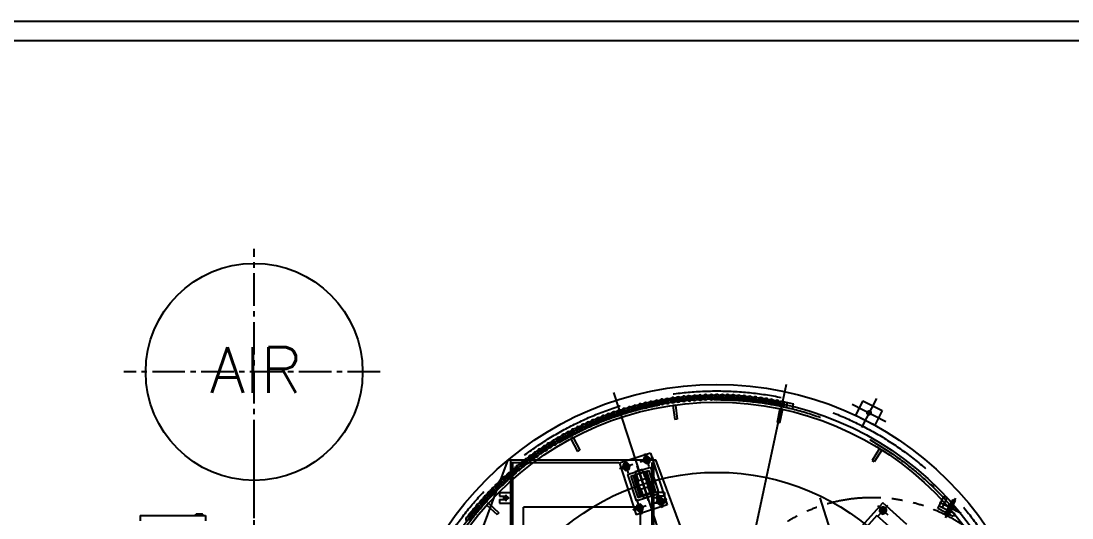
# Model space of a CAD drawing. Header units: millimetres. Extents: x 10462777 to 22643323, y 453826 to 1389191.
# Drawn here: x 11308033 to 11312878, y 587289 to 589579 of the extents above; entities that cross this region are included whole.
import ezdxf
from ezdxf.enums import TextEntityAlignment as Align

# ---------------------------------------------------------------- set-up
doc = ezdxf.new("R2010")
doc.units = ezdxf.units.MM
doc.header["$LTSCALE"] = 200
doc.header["$MEASUREMENT"] = 0
for name, pattern in [('CENTER', [2, 1.25, -0.25, 0.25, -0.25]), ('CENTER2', [1.125, 0.75, -0.125, 0.125, -0.125]), ('HIDDEN', [3.75, 2.5, -1.25]), ('PHANTOM', [2.5, 1.25, -0.25, 0.25, -0.25, 0.25, -0.25])]:
    doc.linetypes.add(name, pattern=pattern)
doc.layers.get('0').update_dxf_attribs({"linetype": 'CONTINUOUS'})
for name, color, linetype in [('1', 1, 'CENTER'), ('2', 2, 'CONTINUOUS'), ('7', 7, 'CONTINUOUS'), ('CENTER', 1, 'CONTINUOUS'), ('H', 30, 'CONTINUOUS'), ('HIDDEN', 7, 'HIDDEN'), ('TEXT', 7, 'CONTINUOUS'), ('THIN', 3, 'CONTINUOUS')]:
    doc.layers.add(name, color=color, linetype=linetype)
doc.styles.add('새굴림', font='txt.shx ', dxfattribs={"height": 5, "bigfont": ' whgtxt.shx'})

# ---------------------------------------------------------------- blocks, each defined once
blk = doc.blocks.new('A$C61455E37')
at = {"layer": '7', "color": 60}
for p, q in [((0, 50), (17, 50)), ((0, 50), (0, 0)), ((17, 50), (17, 20)), ((33, 50), (50, 50)), ((33, 50), (33, 20)), ((50, 50), (50, 0)), ((0, 0), (50, 0))]:
    blk.add_line(p, q, dxfattribs=at)
blk.add_arc((25, 20), 8, 180, 0, dxfattribs=at)
at = {"layer": 'CENTER', "color": 60}
for p, q in [((39.7, 20), (10.3, 20)), ((25, 34.7), (25, 5.3))]:
    blk.add_line(p, q, dxfattribs=at)
blk = doc.blocks.new('A$C107C3577')
at = {"color": 4}
for p, q in [((733, 1362.1), (0, 1089.1)), ((0, 409.1), (0, 1089.1)), ((733, 136.1), (0, 409.1))]:
    blk.add_line(p, q, dxfattribs=at)
at = {"color": 7, "linetype": 'HIDDEN'}
for p, q in [((12, 419.1), (12, 1079.1)), ((12, 1070.1), (1492, 1070.1)), ((12, 428.1), (1492, 428.1))]:
    blk.add_line(p, q, dxfattribs=at)
at = {"color": 151}
for p, q in [((1076, 1019.1), (218, 1019.1)), ((218, 1019.1), (218, 479.1)), ((2172, 479.1), (218, 479.1))]:
    blk.add_line(p, q, dxfattribs=at)
at = {"layer": '7', "color": 4}
for p, q in [((0, 419.1), (0, 1079.1)), ((0, 1079.1), (1492, 1079.1)), ((0, 449.1), (0, 1048.1)), ((0, 419.1), (1492, 419.1))]:
    blk.add_line(p, q, dxfattribs=at)
at = {"layer": '7', "linetype": 'Continuous'}
blk.add_blockref('A$C61455E37', (150, 1079.1), dxfattribs=at)
at = {"layer": '7', "linetype": 'Continuous', "xscale": -1, "rotation": 180}
blk.add_blockref('A$C61455E37', (150, 419.1), dxfattribs=at)
blk = doc.blocks.new('A$C33FF487E')
at = {"ltscale": 10}
blk.add_circle((500, 500), 500, dxfattribs=at)
at = {"layer": 'TEXT', "lineweight": -3, "style": '새굴림'}
blk.add_text('AIR', height=210, dxfattribs=at).set_placement((507.9, 508.9), align=Align.MIDDLE_CENTER)
blk = doc.blocks.new('A$C0AF778BD')
at = {"layer": '1', "color": 1, "linetype": 'CENTER2'}
for p, q in [((600.4, 0, 0), (600.4, 1162.6, 0)), ((1181.2, 595.1, 0), (0, 595.1, 0))]:
    blk.add_line(p, q, dxfattribs=at)
at = {"ltscale": 10}
blk.add_blockref('A$C33FF487E', (100.4, 95.1, 0), dxfattribs=at)
blk = doc.blocks.new('A$C40DC224F')
at = {"layer": 'H', "color": 31, "linetype": 'Continuous'}
for p, q in [((30, 50), (0, 50)), ((0, 50), (0, 0)), ((30, 50), (30, 0)), ((30, 0), (0, 0))]:
    blk.add_line(p, q, dxfattribs=at)
for points in [[(30, 45.6), (27, 45.6), (27, 47.9), (3, 47.9), (3, 45.6), (0, 45.6), (0, 49, -0.414214), (1, 50), (29, 50, -0.414214), (30, 49), (30, 45.6)], [(30, 44.7), (27, 45), (3, 45), (0, 44.7), (0, 43.5, 0.414214), (1, 42.5), (29, 42.5, 0.414214), (30, 43.5), (30, 44.7)], [(30, 5.3), (27, 5), (3, 5), (0, 5.3), (0, 6.5, -0.414214), (1, 7.5), (29, 7.5, -0.414214), (30, 6.5), (30, 5.3)], [(30, 4.3), (27, 4.3), (27, 2.1), (3, 2.1), (3, 4.3), (0, 4.3), (0, 1, 0.414214), (1, 0), (29, 0, 0.414214), (30, 1), (30, 4.3)], [(20, 45), (5.5, 45, -1), (5.5, 47.9), (24.5, 47.9, -1), (24.5, 45), (20, 45)], [(20, 5), (5.5, 5, 1), (5.5, 2.1), (24.5, 2.1, 1), (24.5, 5), (20, 5)]]:
    blk.add_lwpolyline(points, format="xyb", dxfattribs=at)
blk = doc.blocks.new('A$C08586AF6')
at = {"layer": '7', "color": 71, "linetype": 'PHANTOM'}
for p, q in [((152.1, 1270.7), (231.3, 1349.9)), ((156.3, 1345.7), (220, 1282)), ((159.2, 1334.3), (167.7, 1342.8)), ((215.7, 1277.8), (159.2, 1334.3)), ((166.2, 1327.3), (174.7, 1335.8)), ((224.2, 1286.3), (167.7, 1342.8)), ((1349.9, 1270.7), (1270.7, 1349.9)), ((1277.8, 1286.3), (1334.3, 1342.8)), ((1345.7, 1345.7), (1282, 1282)), ((1286.3, 1277.8), (1342.8, 1334.3)), ((1335.8, 1327.3), (1327.3, 1335.8)), ((1342.8, 1334.3), (1334.3, 1342.8)), ((201.6, 1291.9), (210.1, 1300.4)), ((215.7, 1277.8), (224.2, 1286.3)), ((1286.3, 1277.8), (1277.8, 1286.3)), ((1300.4, 1291.9), (1291.9, 1300.4)), ((19.8, 1086.5), (94.8, 1216.5)), ((94.8, 1216.5), (141.5, 1189.5)), ((37.1, 1076.5), (112.1, 1206.5)), ((88.8, 1206.1), (134.5, 1179.7)), ((19.8, 1086.5), (66.5, 1059.6)), ((25.8, 1096.9), (71.5, 1070.6)), ((1462.6, 991), (1636.3, 991)), ((1467.5, 976), (1646.3, 976)), ((1646.3, 526), (1646.3, 976)), ((1661.3, 536), (1661.3, 966)), ((1462.6, 511), (1636.3, 511)), ((1467.5, 526), (1646.3, 526)), ((152.1, 231.3), (231.3, 152.1)), ((156.3, 156.3), (219.9, 219.9)), ((215.7, 224.2), (159.2, 167.6)), ((224.2, 215.7), (167.6, 159.2)), ((201.6, 210.1), (210.1, 201.6)), ((215.7, 224.2), (224.2, 215.7)), ((1349.9, 231.3), (1270.7, 152.1)), ((1286.3, 224.2), (1277.8, 215.7)), ((1277.8, 215.7), (1334.3, 159.2)), ((1345.7, 156.3), (1282, 220)), ((1286.3, 224.2), (1342.8, 167.7)), ((1300.4, 210.1), (1291.9, 201.6)), ((159.2, 167.6), (167.6, 159.2)), ((166.2, 174.7), (174.7, 166.2)), ((1335.8, 174.7), (1327.3, 166.2)), ((1342.8, 167.7), (1334.3, 159.2))]:
    blk.add_line(p, q, dxfattribs=at)
blk.add_circle((751, 751), 751, dxfattribs=at)
for centre, start, end in [((1636.3, 966), 0, 90), ((1636.3, 536), 270, 0)]:
    blk.add_arc(centre, 25, start, end, dxfattribs=at)
blk = doc.blocks.new('A$C599E23C4')
at = {"layer": '7', "color": 1}
for p, q in [((1.1, 21.9), (1.1, 5.9)), ((38.1, 21.9), (38.1, 5.9)), ((48.9, 20.8), (40, 20.8)), ((48.9, 6.9), (40, 6.9)), ((50, 24.2), (50, 3.5))]:
    blk.add_line(p, q, dxfattribs=at)
blk.add_lwpolyline([(40, 21.9), (1.1, 21.9), (0, 20.8), (0, 6.9), (1.1, 5.9), (40, 5.9)], dxfattribs=at)
blk.add_lwpolyline([(40, 27.7), (48.9, 27.7, -0.309401), (48.9, 20.8, -0.154701), (48.9, 6.9, -0.309401), (48.9, 0), (40, 0), (40, 27.7)], format="xyb", dxfattribs=at)
at = {"layer": 'THIN', "color": 1}
for points in [[(40, 21.9), (38.1, 20.8), (0, 20.8)], [(40, 5.9), (38.1, 6.9), (0, 6.9)]]:
    blk.add_lwpolyline(points, dxfattribs=at)

msp = doc.modelspace()

# ---------------------------------------------------------------- linework, layer by layer
at = {"ltscale": 10}
for p, q in [((11264264.76621, 589577.4205), (11313383.64755, 589578.99609)), ((11264358.29732, 589493.03197), (11313281.32522, 589488.57412))]:
    msp.add_line(p, q, dxfattribs=at)
at = {"color": 31}
for centre in [(11310888.00956, 587803.05625, 0), (11310888.01811, 587803.05854, 0), (11310912.74983, 587808.80769, 0), (11310937.48147, 587814.55714, 0), (11310937.4901, 587814.55913, 0), (11310962.40834, 587819.43679, 0), (11310987.32653, 587824.31476, 0), (11310987.33522, 587824.31644, 0), (11311012.40929, 587828.31661, 0), (11311037.48332, 587832.31709, 0), (11311037.49206, 587832.31846, 0), (11311062.69108, 587835.43621, 0), (11311087.89005, 587838.55426, 0), (11311087.89883, 587838.55533, 0), (11311113.19174, 587840.78681, 0), (11311138.48462, 587843.0186, 0), (11311138.49344, 587843.01936, 0), (11311163.84908, 587844.36183, 0), (11311189.20469, 587845.70461, 0), (11311189.21353, 587845.70506, 0), (11311214.60067, 587846.15686, 0), (11311239.98779, 587846.60897, 0), (11311239.99664, 587846.60911, 0), (11311265.38399, 587846.16969, 0), (11311290.77134, 587845.73057, 0), (11311290.78019, 587845.7304, 0), (11311316.13649, 587844.40029, 0), (11311341.49279, 587843.0705, 0), (11311341.50162, 587843.07002, 0), (11311366.79562, 587840.85087, 0), (11311392.08963, 587838.63202, 0), (11311392.09845, 587838.63123, 0), (11311417.29898, 587835.52577, 0), (11311442.49955, 587832.42062, 0), (11311442.50833, 587832.41952, 0), (11311467.58435, 587828.43157, 0), (11311492.66042, 587824.44394, 0), (11311492.66916, 587824.44253, 0), (11311517.58978, 587819.57701, 0), (11311542.51914, 587814.71009, 0), (11310742.43941, 587758.24627, 0), (11310742.44767, 587758.24945, 0), (11310766.4381, 587766.56631, 0), (11310790.42842, 587774.88346, 0), (11310790.43678, 587774.88634, 0), (11310814.70431, 587782.35615, 0), (11310838.97173, 587789.82626, 0), (11310838.9802, 587789.82884, 0), (11310863.49492, 587796.4424, 0), (11310625.37685, 587709.18006, 0), (11310648.36006, 587719.97277, 0), (11310648.36808, 587719.97651, 0), (11310671.71602, 587729.95571, 0), (11310695.06384, 587739.93519, 0), (11310695.07198, 587739.93865, 0), (11310718.75575, 587749.09232, 0), (11310535.02763, 587662.816, 0), (11310557.19717, 587675.19429, 0), (11310557.2049, 587675.19859, 0), (11310579.79534, 587686.79096, 0), (11310602.38563, 587698.3836, 0), (11310602.39351, 587698.38763, 0), (11310448.1532, 587610.22855, 0), (11310469.39984, 587624.13145, 0), (11310469.40726, 587624.13628, 0), (11310491.12889, 587637.28471, 0), (11310512.85036, 587650.4334, 0), (11310512.85794, 587650.43797, 0), (11310385.40061, 587567.03579, 0), (11310385.40767, 587567.04113, 0), (11310406.15349, 587581.68085, 0), (11310426.89914, 587596.32082, 0), (11310426.90638, 587596.32591, 0), (11310325.28777, 587520.25331, 0), (11310344.95538, 587536.31243, 0), (11310344.96225, 587536.31802, 0), (11310365.18153, 587551.67678, 0), (11310267.4228, 587470.70387, 0), (11310267.42926, 587470.70992, 0), (11310286.52138, 587487.44915, 0), (11310305.61329, 587504.1886, 0), (11310305.61996, 587504.19442, 0), (11310212.56027, 587417.86206, 0), (11310230.43096, 587435.89949, 0), (11310230.4372, 587435.90577, 0), (11310248.93011, 587453.30471, 0), (11310160.22399, 587362.5049, 0), (11310160.22978, 587362.51159, 0), (11310177.45668, 587381.16487, 0), (11310194.68334, 587399.81835, 0), (11310194.68936, 587399.82484, 0), (11310127.09536, 587324.00509, 0), (11310127.10091, 587324.01199, 0), (11310143.66257, 587343.25834, 0), (11310111.21959, 587304.18919, 0)]:
    msp.add_circle(centre, 3.97, dxfattribs=at)
for centre, radius, start, end in [((11311097.92887, 587869.27283, 0), 20.26731, 251.90261808, 298.18250896), ((11311113.19174, 587840.78681, 0), 10.4, 85.58994899, 284.49516798), ((11311113.19174, 587840.78681, 0), 12.05, 57.589859, 118.18249879), ((11311119.13793, 587917.88763, 0), 66.92976, 265.58995499, 284.49516798), ((11311138.48462, 587843.0186, 0), 12.05, 69.8914358, 184.2748989), ((11311138.49344, 587843.01936, 0), 10.4, 265.58995499, 104.49515894), ((11311149.59531, 587873.36594, 0), 20.26731, 249.89144466, 296.17133567), ((11311163.84908, 587844.36183, 0), 10.4, 83.5787758, 282.48399481), ((11311163.84908, 587844.36183, 0), 12.05, 55.57868593, 116.17132568), ((11311172.4974, 587921.20647, 0), 66.92976, 263.5787816, 282.48399481), ((11311189.20469, 587845.70461, 0), 12.05, 67.8802626, 182.26372572), ((11311189.21353, 587845.70506, 0), 10.4, 263.5787816, 102.48398584), ((11311201.37356, 587875.64333, 0), 20.26731, 247.88027158, 294.16016249), ((11311214.60067, 587846.15686, 0), 10.4, 81.56760245, 280.47282159), ((11311214.60067, 587846.15686, 0), 12.05, 53.56751275, 114.16015267), ((11311225.94048, 587922.65066, 0), 66.92976, 261.56760849, 280.47282159), ((11311239.98779, 587846.60897, 0), 12.05, 65.86908936, 180.25255255), ((11311239.99664, 587846.60911, 0), 10.4, 261.56760849, 100.47281247), ((11311253.19984, 587876.10219, 0), 20.26731, 245.86909825, 292.14898941), ((11311265.38399, 587846.16969, 0), 10.4, 79.55642947, 278.46164839), ((11311265.38399, 587846.16969, 0), 12.05, 51.55633926, 112.1489795), ((11311279.40132, 587922.2184, 0), 66.92976, 259.55643533, 278.46164839), ((11311290.77134, 587845.73057, 0), 12.05, 63.85791629, 178.24137935), ((11311290.78019, 587845.7304, 0), 10.4, 259.55643533, 98.46163933), ((11311305.0103, 587874.74196, 0), 20.26731, 243.85792532, 290.13781621), ((11311316.13649, 587844.40029, 0), 10.4, 77.54525626, 276.45047526), ((11311316.13649, 587844.40029, 0), 12.05, 49.5451663, 110.13780621), ((11311332.81406, 587919.91023, 0), 66.92976, 257.54526216, 276.45047526), ((11311341.49279, 587843.0705, 0), 12.05, 61.84674299, 176.23020616), ((11311341.50162, 587843.07002, 0), 10.4, 257.54526216, 96.45046624), ((11311356.74111, 587871.5643, 0), 20.26731, 241.84675195, 288.12664304), ((11311366.79562, 587840.85087, 0), 10.4, 75.53408306, 274.43930203), ((11311366.79562, 587840.85087, 0), 12.05, 47.53399293, 108.12663316), ((11311386.1129, 587915.729, 0), 66.92976, 255.53408901, 274.43930203), ((11310843.49262, 587821.82579, 0), 20.26731, 261.95848378, 308.23837483), ((11310863.49492, 587796.4424, 0), 10.4, 95.64581491, 294.55103379), ((11310863.49492, 587796.4424, 0), 12.05, 67.64572487, 128.23836479), ((11310855.88731, 587873.39704, 0), 66.92976, 275.64582091, 294.55103379), ((11310888.00956, 587803.05625, 0), 12.05, 79.9473017, 194.33076485), ((11310888.01811, 587803.05854, 0), 10.4, 275.64582091, 114.55102488), ((11310893.65067, 587834.87741, 0), 20.26731, 259.94731058, 306.22720179), ((11310912.74983, 587808.80769, 0), 10.4, 93.63464157, 292.53986072), ((11310912.74983, 587808.80769, 0), 12.05, 65.6345516, 126.22719174), ((11310907.84758, 587885.98191, 0), 66.92976, 273.63464777, 292.53986072), ((11310942.39234, 587737.38491, 0), 66.92976, 93.63464157, 112.53985171), ((11310937.48147, 587814.55714, 0), 12.05, 77.93612847, 192.31959155), ((11310937.48147, 587814.55714, 0), 12.05, 192.31959155, 304.21602839), ((11310937.4901, 587814.55913, 0), 10.4, 273.63464777, 112.53985171), ((11310944.23585, 587846.16073, 0), 20.26731, 257.93613764, 304.21602839), ((11310955.65397, 587787.83321, 0), 20.26731, 77.93612847, 124.21601858), ((11310962.40834, 587819.43679, 0), 10.4, 91.62346846, 290.52868747), ((11310962.40834, 587819.43679, 0), 12.05, 63.62337866, 124.21601858), ((11310962.40834, 587819.43679, 0), 12.05, 257.93613764, 318.52877853), ((11310960.2175, 587896.73551, 0), 66.92976, 271.62347444, 290.52868747), ((11310989.52606, 587747.01773, 0), 66.92976, 91.62346846, 110.52867835), ((11310987.32653, 587824.31476, 0), 12.05, 75.92495518, 190.30841854), ((11310987.32653, 587824.31476, 0), 12.05, 190.30841854, 302.2048552), ((11310987.33522, 587824.31644, 0), 10.4, 271.62347444, 110.52867835), ((11310995.18585, 587855.66184, 0), 20.26731, 255.92496442, 302.2048552), ((11311004.54997, 587796.96954, 0), 20.26731, 75.92495518, 122.20484536), ((11311012.40929, 587828.31661, 0), 10.4, 89.61229523, 288.51751436), ((11311012.40929, 587828.31661, 0), 12.05, 61.61220524, 122.20484536), ((11311012.40929, 587828.31661, 0), 12.05, 255.92496442, 316.51760532), ((11311012.93255, 587905.6446, 0), 66.92976, 269.61230142, 288.51751436), ((11311036.9688, 587754.99048, 0), 66.92976, 89.61229523, 108.51750535), ((11311037.48332, 587832.31709, 0), 12.05, 73.91378199, 188.29724526), ((11311037.48332, 587832.31709, 0), 12.05, 188.29724526, 300.19368222), ((11311037.49206, 587832.31846, 0), 10.4, 269.61230142, 108.51750535), ((11311046.43791, 587863.36904, 0), 20.26731, 253.91379109, 300.19368222), ((11311053.73649, 587804.38426, 0), 20.26731, 73.91378199, 120.1936721), ((11311062.69108, 587835.43621, 0), 10.4, 87.60112203, 286.50634126), ((11311062.69108, 587835.43621, 0), 12.05, 59.60103199, 120.1936721), ((11311062.69108, 587835.43621, 0), 12.05, 253.91379109, 314.50643195), ((11311065.92779, 587912.69821, 0), 66.92976, 267.60112801, 286.50634126), ((11311084.66212, 587761.29334, 0), 66.92976, 87.60112203, 106.50633214), ((11311087.89005, 587838.55426, 0), 12.05, 71.90260888, 186.28607202), ((11311087.89005, 587838.55426, 0), 12.05, 186.28607202, 298.18250896), ((11311087.89883, 587838.55533, 0), 10.4, 267.60112801, 106.50633214), ((11311103.15292, 587810.06825, 0), 20.26731, 71.90260888, 118.18249879), ((11311113.19174, 587840.78681, 0), 12.05, 251.90261808, 312.49525887), ((11311132.54725, 587765.91856, 0), 66.92976, 85.58994899, 104.49515894), ((11311138.48462, 587843.0186, 0), 12.05, 184.2748989, 296.17133567), ((11311152.73839, 587814.0145, 0), 20.26731, 69.8914358, 116.17132568), ((11311163.84908, 587844.36183, 0), 12.05, 249.89144466, 310.48408582), ((11311180.5652, 587768.86042, 0), 66.92976, 83.5787758, 102.48398584), ((11311189.20469, 587845.70461, 0), 12.05, 182.26372572, 294.16016249), ((11311202.4318, 587816.21814, 0), 20.26731, 67.8802626, 114.16015267), ((11311214.60067, 587846.15686, 0), 12.05, 247.88027158, 308.47291274), ((11311228.65682, 587770.11532, 0), 66.92976, 81.56760245, 100.47281247), ((11311239.98779, 587846.60897, 0), 12.05, 180.25255255, 292.14898941), ((11311252.17194, 587816.67647, 0), 20.26731, 65.86908936, 112.1489795), ((11311265.38399, 587846.16969, 0), 12.05, 245.86909825, 306.46173945), ((11311276.76286, 587769.68169, 0), 66.92976, 79.55642947, 98.46163933), ((11311290.77134, 587845.73057, 0), 12.05, 178.24137935, 290.13781621), ((11311301.89753, 587815.38891, 0), 20.26731, 63.85791629, 110.13780621), ((11311316.13649, 587844.40029, 0), 12.05, 243.85792532, 304.45056617), ((11311324.82404, 587767.56009, 0), 66.92976, 77.54525626, 96.45046624), ((11311341.49279, 587843.0705, 0), 12.05, 176.23020616, 288.12664304), ((11311351.54729, 587812.35706, 0), 20.26731, 61.84674299, 108.12663316), ((11311366.79562, 587840.85087, 0), 12.05, 241.84675195, 302.43939306), ((11311372.78116, 587763.75311, 0), 66.92976, 75.53408306, 94.43929304), ((11311392.08963, 587838.63202, 0), 12.05, 174.219033, 286.11546972), ((11311392.08963, 587838.63202, 0), 12.05, 59.83556993, 174.219033), ((11311392.09845, 587838.63123, 0), 10.4, 255.53408901, 94.43929304), ((11311401.06008, 587807.58465, 0), 20.26731, 59.83556993, 106.11545972), ((11311408.32854, 587866.57315, 0), 20.26731, 239.83557882, 286.11546972), ((11311417.29898, 587835.52577, 0), 10.4, 73.52290985, 272.4281288), ((11311417.29898, 587835.52577, 0), 12.05, 239.83557882, 300.42821993), ((11311417.29898, 587835.52577, 0), 12.05, 45.52281969, 106.11545972), ((11311420.57514, 587758.26544, 0), 66.92976, 73.52290985, 92.42811983), ((11311439.23216, 587909.67985, 0), 66.92976, 253.52291586, 272.4281288), ((11311442.49955, 587832.42062, 0), 12.05, 172.20785988, 284.10429659), ((11311442.49955, 587832.42062, 0), 12.05, 57.82439641, 172.20785988), ((11311442.50833, 587832.41952, 0), 10.4, 253.52291586, 92.42811983), ((11311450.37487, 587801.07756, 0), 20.26731, 57.82439641, 104.10428669), ((11311459.70902, 587859.77464, 0), 20.26731, 237.82440574, 284.10429659), ((11311467.58435, 587828.43157, 0), 10.4, 71.51173658, 270.41695578), ((11311467.58435, 587828.43157, 0), 12.05, 237.82440574, 298.41704668), ((11311467.58435, 587828.43157, 0), 12.05, 43.51164654, 104.10428669), ((11311468.14709, 587751.10386, 0), 66.92976, 71.51173658, 90.4169466), ((11311492.10642, 587901.77024, 0), 66.92976, 251.51174266, 270.41695578), ((11311492.66042, 587824.44394, 0), 12.05, 170.1966866, 282.09312352), ((11311492.66042, 587824.44394, 0), 12.05, 55.81322338, 170.1966866), ((11311492.66916, 587824.44253, 0), 10.4, 251.51174266, 90.4169466), ((11311499.43093, 587792.8438, 0), 20.26731, 55.81322338, 102.09311348), ((11311510.81927, 587851.17715, 0), 20.26731, 235.81323242, 282.09312352), ((11311517.58978, 587819.57701, 0), 10.4, 69.50056332, 268.40578247), ((11311517.58978, 587819.57701, 0), 12.05, 235.81323242, 296.40587338), ((11311517.58978, 587819.57701, 0), 12.05, 41.50047335, 102.09311348), ((11311515.4384, 587742.27719, 0), 66.92976, 69.50056332, 88.4057735), ((11311544.67052, 587892.00992, 0), 66.92976, 249.50056948, 268.40578247), ((11311542.51914, 587814.71009, 0), 10.4, 249.50056948, 88.4057735), ((11310696.1962, 587772.23265, 0), 20.26731, 267.99200343, 314.27189446), ((11310718.75575, 587749.09232, 0), 10.4, 101.67933436, 300.58455342), ((11310718.75575, 587749.09232, 0), 12.05, 73.67924443, 134.27188435), ((11310703.10157, 587824.82104, 0), 66.92976, 281.67934047, 300.58455342), ((11310742.43941, 587758.24627, 0), 12.05, 85.98082124, 200.36428445), ((11310742.43941, 587758.24627, 0), 12.05, 200.36428445, 312.26072138), ((11310742.44767, 587758.24945, 0), 10.4, 281.67934047, 120.5845445), ((11310744.70454, 587790.4841, 0), 20.26731, 265.98083022, 312.26072138), ((11310764.17297, 587734.32848, 0), 20.26731, 85.98082124, 132.26071129), ((11310766.4381, 587766.56631, 0), 10.4, 99.66816128, 298.57338024), ((11310766.4381, 587766.56631, 0), 12.05, 71.66807135, 132.26071129), ((11310753.45121, 587842.79775, 0), 66.92976, 279.66816713, 298.57338024), ((11310766.4381, 587766.56631, 0), 12.05, 265.98083022, 326.57347127), ((11310803.42367, 587698.65491, 0), 66.92976, 99.66816128, 118.57337125), ((11310790.42842, 587774.88346, 0), 12.05, 83.96964808, 198.35311109), ((11310790.42842, 587774.88346, 0), 12.05, 198.35311109, 310.24954805), ((11310790.43678, 587774.88634, 0), 10.4, 279.66816713, 118.57337125), ((11310793.82352, 587807.02194, 0), 20.26731, 263.9696571, 310.24954805), ((11310811.30921, 587750.21768, 0), 20.26731, 83.96964808, 130.24953798), ((11310814.70431, 587782.35615, 0), 10.4, 97.65698802, 296.56220703), ((11310814.70431, 587782.35615, 0), 12.05, 69.65689809, 130.24953798), ((11310804.40071, 587858.99641, 0), 66.92976, 277.65699405, 296.56220703), ((11310814.70431, 587782.35615, 0), 12.05, 263.9696571, 324.56229807), ((11310849.28379, 587713.1886, 0), 66.92976, 97.65698802, 116.56219796), ((11310838.97173, 587789.82626, 0), 12.05, 81.95847472, 196.34193788), ((11310838.97173, 587789.82626, 0), 12.05, 196.34193788, 308.23837483), ((11310838.9802, 587789.82884, 0), 10.4, 277.65699405, 116.56219796), ((11310858.97403, 587764.44287, 0), 20.26731, 81.95847472, 128.23836479), ((11310863.49492, 587796.4424, 0), 12.05, 261.95848378, 322.55112487), ((11310895.62571, 587726.1039, 0), 66.92976, 95.64581491, 114.55102488), ((11310888.00956, 587803.05625, 0), 12.05, 194.33076485, 306.22720179), ((11310907.10872, 587776.98653, 0), 20.26731, 79.9473017, 126.22719174), ((11310912.74983, 587808.80769, 0), 12.05, 259.94731058, 320.53995177), ((11310556.268, 587760.45477, 0), 66.92976, 287.71285993, 306.61807285), ((11310602.38563, 587698.3836, 0), 12.05, 92.01434082, 206.39780407), ((11310602.39351, 587698.38763, 0), 10.4, 287.71285993, 126.61806406), ((11310601.24968, 587730.68094, 0), 20.26731, 272.01434979, 318.29424067), ((11310625.37685, 587709.18006, 0), 10.4, 105.70168081, 304.60689971), ((11310625.37685, 587709.18006, 0), 12.05, 77.70159078, 138.29423072), ((11310604.44919, 587783.62417, 0), 66.92976, 285.70168679, 304.60689971), ((11310669.29573, 587645.53241, 0), 66.92976, 105.70168081, 124.60689089), ((11310648.36006, 587719.97277, 0), 12.05, 90.0031675, 204.38663084), ((11310648.36006, 587719.97277, 0), 12.05, 204.38663084, 316.28306745), ((11310648.36808, 587719.97651, 0), 10.4, 285.70168679, 124.60689089), ((11310648.35827, 587752.29008, 0), 20.26731, 270.00317646, 316.28306745), ((11310671.71781, 587697.6384, 0), 20.26731, 90.0031675, 136.28305756), ((11310671.71602, 587729.95571, 0), 10.4, 103.6905075, 302.59572659), ((11310671.71602, 587729.95571, 0), 12.05, 75.6904176, 136.28305756), ((11310653.41382, 587805.0884, 0), 66.92976, 283.69051365, 302.59572659), ((11310671.71602, 587729.95571, 0), 12.05, 270.00317646, 330.59581752), ((11310713.37417, 587664.80596, 0), 66.92976, 103.6905075, 122.59571748), ((11310695.06384, 587739.93519, 0), 12.05, 87.99199446, 202.37545758), ((11310695.06384, 587739.93519, 0), 12.05, 202.37545758, 314.27189446), ((11310695.07198, 587739.93865, 0), 10.4, 283.69051365, 122.59571748), ((11310717.62339, 587716.79486, 0), 20.26731, 87.99199446, 134.27188435), ((11310718.75575, 587749.09232, 0), 12.05, 267.99200343, 328.58464437), ((11310758.10185, 587682.52073, 0), 66.92976, 101.67933436, 120.5845445), ((11310462.49232, 587709.11673, 0), 66.92976, 291.73520633, 310.64041936), ((11310512.85036, 587650.4334, 0), 12.05, 96.03668722, 210.42015041), ((11310512.85794, 587650.43797, 0), 10.4, 291.73520633, 130.64041035), ((11310509.4517, 587682.5715, 0), 20.26731, 276.03669623, 322.31658713), ((11310535.02763, 587662.816, 0), 10.4, 109.72402715, 308.62924624), ((11310535.02763, 587662.816, 0), 12.05, 81.72393724, 142.31657703), ((11310508.9296, 587735.60875, 0), 66.92976, 289.72403327, 308.62924624), ((11310535.02763, 587662.816, 0), 12.05, 276.03669623, 336.62933715), ((11310583.30293, 587602.40584, 0), 66.92976, 109.72402715, 128.62923723), ((11310557.19717, 587675.19429, 0), 12.05, 94.025514, 208.40897709), ((11310557.19717, 587675.19429, 0), 12.05, 208.40897709, 320.30541403), ((11310557.2049, 587675.19859, 0), 10.4, 289.72403327, 128.62923723), ((11310554.92847, 587707.43187, 0), 20.26731, 274.02552299, 320.30541403), ((11310582.06404, 587654.55338, 0), 20.26731, 94.025514, 140.30540402), ((11310579.79534, 587686.79096, 0), 10.4, 107.71285388, 306.61807285), ((11310579.79534, 587686.79096, 0), 12.05, 79.71276384, 140.30540402), ((11310579.79534, 587686.79096, 0), 12.05, 274.02552299, 334.618164), ((11310625.92084, 587624.72382, 0), 66.92976, 107.71285388, 126.61806406), ((11310602.38563, 587698.3836, 0), 12.05, 206.39780407, 318.29424067), ((11310626.5128, 587676.88272, 0), 20.26731, 92.01434082, 138.29423072), ((11310625.37685, 587709.18006, 0), 12.05, 272.01434979, 332.60699078), ((11310421.2545, 587628.14136, 0), 20.26731, 280.0590424, 326.33893352), ((11310448.1532, 587610.22855, 0), 10.4, 113.7463736, 312.65159258), ((11310448.1532, 587610.22855, 0), 12.05, 85.74628362, 146.33892351), ((11310417.01336, 587681.01134, 0), 66.92976, 293.74637943, 312.65159258), ((11310500.54708, 587553.35349, 0), 66.92976, 113.7463736, 132.65158359), ((11310469.39984, 587624.13145, 0), 12.05, 98.04786029, 212.43132334), ((11310469.39984, 587624.13145, 0), 12.05, 212.43132334, 324.32776037), ((11310469.40726, 587624.13628, 0), 10.4, 293.74637943, 132.65158359), ((11310464.87541, 587656.13048, 0), 20.26731, 278.04786935, 324.32776037), ((11310495.65332, 587605.28568, 0), 20.26731, 98.04786029, 144.32775033), ((11310491.12889, 587637.28471, 0), 10.4, 111.73520035, 310.64041936), ((11310491.12889, 587637.28471, 0), 12.05, 83.73511031, 144.32775033), ((11310491.12889, 587637.28471, 0), 12.05, 278.04786935, 338.64051036), ((11310541.49451, 587578.60596, 0), 66.92976, 111.73520035, 130.64041035), ((11310512.85036, 587650.4334, 0), 12.05, 210.42015041, 322.31658713), ((11310538.42629, 587630.6779, 0), 20.26731, 96.03668722, 142.31657703), ((11310365.18153, 587551.67678, 0), 12.05, 89.76862991, 150.3612699), ((11310365.18153, 587551.67678, 0), 10.4, 117.76871999, 316.67393903), ((11310329.1533, 587620.10089, 0), 66.92976, 297.76872602, 316.67393903), ((11310385.40061, 587567.03579, 0), 12.05, 102.07020671, 216.45366983), ((11310385.40061, 587567.03579, 0), 12.05, 216.45366983, 328.35010657), ((11310385.40767, 587567.04113, 0), 10.4, 297.76872602, 136.67393001), ((11310378.64273, 587598.63863, 0), 20.26731, 282.07021566, 328.35010657), ((11310412.91137, 587550.07801, 0), 20.26731, 102.07020671, 148.35009674), ((11310406.15349, 587581.68085, 0), 10.4, 115.75754678, 314.66276572), ((11310406.15349, 587581.68085, 0), 12.05, 87.75745673, 148.35009674), ((11310372.54876, 587651.3272, 0), 66.92976, 295.7575527, 314.66276572), ((11310406.15349, 587581.68085, 0), 12.05, 282.07021566, 342.66285665), ((11310460.5111, 587526.67956, 0), 66.92976, 115.75754678, 134.6627567), ((11310426.89914, 587596.32082, 0), 12.05, 100.05903351, 214.44249673), ((11310426.89914, 587596.32082, 0), 12.05, 214.44249673, 326.33893352), ((11310426.90638, 587596.32591, 0), 10.4, 295.7575527, 134.6627567), ((11310453.79783, 587578.40801, 0), 20.26731, 100.05903351, 146.33892351), ((11310448.1532, 587610.22855, 0), 12.05, 280.0590424, 340.65168345), ((11310305.61329, 587504.1886, 0), 12.05, 106.09255314, 220.47601625), ((11310305.61996, 587504.19442, 0), 10.4, 301.79107228, 140.69627622), ((11310296.65526, 587535.23956, 0), 20.26731, 286.09256202, 332.372453), ((11310325.28777, 587520.25331, 0), 12.05, 91.779803, 152.37244307), ((11310325.28777, 587520.25331, 0), 10.4, 119.77989311, 318.68511191), ((11310286.88044, 587587.37088, 0), 66.92976, 299.77989901, 318.68511191), ((11310325.28777, 587520.25331, 0), 12.05, 286.09256202, 346.68520305), ((11310344.95538, 587536.31243, 0), 12.05, 104.08137992, 218.46484301), ((11310383.36958, 587469.20044, 0), 66.92976, 119.77989311, 138.68510316), ((11310344.95538, 587536.31243, 0), 12.05, 218.46484301, 330.36127983), ((11310344.96225, 587536.31802, 0), 10.4, 299.77989901, 138.68510316), ((11310337.09259, 587567.65864, 0), 20.26731, 284.08138873, 330.36127983), ((11310373.04432, 587520.33057, 0), 20.26731, 104.08137992, 150.3612699), ((11310365.18153, 587551.67678, 0), 12.05, 284.08138873, 344.67402995), ((11310421.43589, 587498.61702, 0), 66.92976, 117.76871999, 136.67393001), ((11310248.93011, 587453.30471, 0), 12.05, 95.80214945, 156.39478933), ((11310205.90938, 587517.56285, 0), 66.92976, 303.80224541, 322.70745843), ((11310267.4228, 587470.70387, 0), 12.05, 108.1037263, 222.48718948), ((11310267.4228, 587470.70387, 0), 12.05, 222.48718948, 334.38362614), ((11310267.42926, 587470.70992, 0), 10.4, 303.80224541, 142.70744959), ((11310257.38057, 587501.42133, 0), 20.26731, 288.10373528, 334.38362614), ((11310286.52138, 587487.44915, 0), 12.05, 93.79097617, 154.38361628), ((11310286.52138, 587487.44915, 0), 10.4, 121.79106626, 320.6962853), ((11310296.5636, 587456.73169, 0), 20.26731, 108.1037263, 154.38361628), ((11310245.78226, 587553.1775, 0), 66.92976, 301.79107228, 320.6962853), ((11310286.52138, 587487.44915, 0), 12.05, 288.10373528, 348.69637628), ((11310346.35908, 587438.46607, 0), 66.92976, 121.79106626, 140.69627622), ((11310305.61329, 587504.1886, 0), 12.05, 220.47601625, 332.372453), ((11310334.2458, 587489.20235, 0), 20.26731, 106.09255314, 152.37244307), ((11310182.51116, 587429.75573, 0), 20.26731, 292.12608164, 338.40597255), ((11310212.56027, 587417.86206, 0), 12.05, 97.81332248, 158.40596263), ((11310212.56027, 587417.86206, 0), 10.4, 125.81341248, 324.7186316), ((11310167.31095, 587480.57084, 0), 66.92976, 305.81341853, 324.7186316), ((11310212.56027, 587417.86206, 0), 12.05, 292.12608164, 352.71872268), ((11310230.43096, 587435.89949, 0), 12.05, 110.11489938, 224.49836271), ((11310275.68652, 587373.19699, 0), 66.92976, 125.81341248, 144.71862255), ((11310230.43096, 587435.89949, 0), 12.05, 224.49836271, 336.39479957), ((11310230.4372, 587435.90577, 0), 10.4, 305.81341853, 144.71862255), ((11310219.31691, 587466.2456, 0), 20.26731, 290.11490847, 336.39479957), ((11310248.93011, 587453.30471, 0), 10.4, 123.8022395, 322.70745843), ((11310260.04416, 587422.9586, 0), 20.26731, 110.11489938, 156.39478933), ((11310248.93011, 587453.30471, 0), 12.05, 290.11490847, 350.70754937), ((11310310.44998, 587406.45178, 0), 66.92976, 123.8022395, 142.70744959), ((11312188.26496, 587389.52528, 0), 66.92976, 37.32179248, 56.22700242), ((11310094.12597, 587402.63862, 0), 66.92976, 309.83576508, 328.74097799), ((11310160.22399, 587362.5049, 0), 12.05, 114.13724571, 228.52070899), ((11310160.22978, 587362.51159, 0), 10.4, 309.83576508, 148.74096908), ((11310147.00868, 587391.99665, 0), 20.26731, 294.13725483, 340.41714585), ((11310177.45668, 587381.16487, 0), 12.05, 99.8244959, 160.41713585), ((11310177.45668, 587381.16487, 0), 10.4, 127.82458568, 326.72980471), ((11310130.0345, 587442.24702, 0), 66.92976, 307.82459188, 326.72980471), ((11310190.672, 587351.67311, 0), 20.26731, 114.13724571, 160.41713585), ((11310177.45668, 587381.16487, 0), 12.05, 294.13725483, 354.72989584), ((11310194.68334, 587399.81835, 0), 12.05, 112.12607265, 226.50953581), ((11310194.68936, 587399.82484, 0), 10.4, 307.82459188, 146.72979578), ((11310242.11153, 587338.74269, 0), 66.92976, 127.82458568, 146.72979578), ((11310194.68334, 587399.81835, 0), 12.05, 226.50953581, 338.40597255), ((11310224.73245, 587387.92469, 0), 20.26731, 112.12607265, 158.40596263), ((11310059.62959, 587361.79442, 0), 66.92976, 311.84693829, 330.75215119), ((11310127.09536, 587324.00509, 0), 12.05, 116.14841892, 230.53188235), ((11310127.10091, 587324.01199, 0), 10.4, 311.84693829, 150.75214221), ((11310127.09536, 587324.00509, 0), 12.05, 230.53188235, 342.42831905), ((11310112.85319, 587353.0149, 0), 20.26731, 296.14842795, 342.42831905), ((11310143.66257, 587343.25834, 0), 12.05, 101.83566901, 162.42830911), ((11310143.66257, 587343.25834, 0), 10.4, 129.83575897, 328.74097799), ((11310157.90474, 587314.24854, 0), 20.26731, 116.14841892, 162.42830911), ((11310143.66257, 587343.25834, 0), 12.05, 296.14842795, 356.74106893), ((11310160.22399, 587362.5049, 0), 12.05, 228.52070899, 340.41714585), ((11310209.76638, 587303.13132, 0), 66.92976, 129.83575897, 148.74096908), ((11312287.0697, 587284.40664, 0), 66.92976, 31.28827309, 50.19348293), ((11310095.33827, 587284.36638, 0), 12.05, 118.15959207, 232.54305538), ((11310095.34357, 587284.37347, 0), 10.4, 313.8581114, 152.7633153), ((11310080.08679, 587312.8585, 0), 20.26731, 298.15960127, 344.4394921), ((11310111.21959, 587304.18919, 0), 12.05, 103.84684226, 164.4394821), ((11310111.21959, 587304.18919, 0), 10.4, 131.84693227, 330.75215119), ((11310126.47107, 587275.69707, 0), 20.26731, 118.15959207, 164.4394821), ((11310111.21959, 587304.18919, 0), 12.05, 298.15960127, 358.75224209), ((11310178.69091, 587266.40675, 0), 66.92976, 131.84693227, 150.75214221)]:
    msp.add_arc(centre, radius, start, end, dxfattribs=at)
at = {"layer": '1', "color": 152, "linetype": 'Continuous'}
msp.add_line((11309107.87228, 587288.14623, 0), (11309107.87228, 587668.04862, 0), dxfattribs=at)
at = {"layer": '1', "color": 1, "linetype": 'CENTER'}
for p, q in [((11310948.59797, 587566.43544, 0), (11310887.71217, 587546.71439, 0)), ((11310928.0156, 587526.13202, 0), (11310908.29455, 587587.01782, 0)), ((11310853.46391, 587535.6213, 0), (11310792.57812, 587515.90026, 0)), ((11310832.88154, 587495.31788, 0), (11310813.16049, 587556.20368, 0)), ((11310926.05349, 587369.92654, 0), (11310874.10086, 587530.32257, 0)), ((11310894.50981, 587305.04977, 0), (11310871.70735, 587375.44897, 0)), ((11311010.22625, 587376.16733, 0), (11310949.34045, 587356.44628, 0)), ((11310989.64387, 587335.8639, 0), (11310966.84141, 587406.26311, 0)), ((11310915.09219, 587345.35319, 0), (11310854.20639, 587325.63214, 0)), ((11312030.76948, 587302.65007, 0), (11311983.24766, 587345.51819, 0)), ((11311985.57451, 587300.32322, 0), (11312028.44263, 587347.84505, 0))]:
    msp.add_line(p, q, dxfattribs=at)
at = {"layer": '1', "color": 23, "linetype": 'CENTER'}
msp.add_line((11309107.87228, 579329.36568, 0), (11309107.87228, 587294.33381, 0), dxfattribs=at)
at = {"layer": '2', "color": 60, "linetype": 'Continuous'}
for p, q in [((11308582.86483, 587301.33391, 0), (11308582.86483, 587276.33356, 0)), ((11308582.86483, 587301.33391, 0), (11308882.86909, 587301.33391, 0)), ((11308839.36847, 587301.33391, 0), (11308839.36847, 587306.33398, 0)), ((11308839.36847, 587306.33398, 0), (11308840.36848, 587306.33398, 0)), ((11308870.36891, 587306.33398, 0), (11308840.36848, 587306.33398, 0)), ((11308870.36891, 587306.33398, 0), (11308871.36892, 587306.33398, 0)), ((11308871.36892, 587301.33391, 0), (11308871.36892, 587306.33398, 0)), ((11308882.86909, 587301.33391, 0), (11308882.86909, 587276.33356, 0))]:
    msp.add_line(p, q, dxfattribs=at)
at = {"layer": '7'}
for p, q in [((11311529.32199, 587810.37014, 0), (11311532.24536, 587824.06152, 0)), ((11311529.32199, 587810.37014, 0), (11311533.16771, 587804.4363, 0)), ((11311538.1792, 587827.90724, 0), (11311532.24536, 587824.06152, 0)), ((11311533.16771, 587804.4363, 0), (11311588.91119, 587792.53402, 0)), ((11311538.1792, 587827.90724, 0), (11311593.92268, 587816.00496, 0)), ((11311564.584, 587822.26932, 0), (11311559.57251, 587798.79838, 0)), ((11311588.91119, 587792.53402, 0), (11311593.92268, 587816.00496, 0)), ((11312266.07204, 587345.73474, 0), (11312288.81256, 587390.26415, 0)), ((11312302.17139, 587383.442, 0), (11312279.43086, 587338.91259, 0)), ((11312288.81256, 587390.26415, 0), (11312302.17139, 587383.442, 0)), ((11312259.24988, 587332.37592, 0), (11312266.07204, 587345.73474, 0)), ((11312330.49694, 587295.99108, 0), (11312259.24988, 587332.37592, 0)), ((11312266.07204, 587345.73474, 0), (11312337.3191, 587309.3499, 0)), ((11312337.3191, 587309.3499, 0), (11312330.49694, 587295.99108, 0))]:
    msp.add_line(p, q, dxfattribs=at)
at = {"layer": '7', "color": 2}
for p, q in [((11311914.4289, 587829.42908, 0), (11311880.31811, 587762.63497, 0)), ((11311914.4289, 587829.42908, 0), (11312003.48772, 587783.94803, 0)), ((11311880.31811, 587762.63497, 0), (11311969.37693, 587717.15391, 0)), ((11312003.48772, 587783.94803, 0), (11311969.37693, 587717.15391, 0))]:
    msp.add_line(p, q, dxfattribs=at)
at = {"layer": '7', "color": 4}
for radius in [1505, 1423]:
    msp.add_circle((11311240.35769, 586399.55916, 0), radius, dxfattribs=at)
at = {"layer": '7'}
msp.add_circle((11311542.51914, 587814.71009, 0), 4, dxfattribs=at)
at = {"layer": '7', "color": 2}
msp.add_circle((11311941.90292, 587773.2915, 0), 9, dxfattribs=at)
at = {"layer": 'CENTER'}
for p, q in [((11311240.35769, 586399.55916, 0), (11311561.88027, 587905.3865, 0)), ((11310765.04962, 587867.002, 0), (11311935.84707, 584252.33932, 0)), ((11311863.97645, 587813.08742, 0), (11312019.82939, 587733.49558, 0)), ((11311976.01371, 587840.08562, 0), (11311907.79213, 587706.49738, 0)), ((11311714.69901, 587382.0298, 0), (11312200.63796, 585881.76571, 0)), ((11312334.479, 587369.7501, 0), (11312293.54606, 587289.59716, 0))]:
    msp.add_line(p, q, dxfattribs=at)
for radius in [1447.05, 1100]:
    msp.add_circle((11311240.35769, 586399.55916, 0), radius, dxfattribs=at)
at = {"layer": 'H'}
for p, q in [((11311049.55401, 587809.7219, 0), (11311037.66927, 587808.06276, 0)), ((11311037.66927, 587808.06276, 0), (11311046.65626, 587743.68703, 0)), ((11311049.55401, 587809.7219, 0), (11311058.54101, 587745.34617, 0)), ((11311531.62948, 587792.44312, 0), (11311518.0567, 587728.876, 0)), ((11311543.36495, 587789.93738, 0), (11311529.79217, 587726.37025, 0)), ((11311543.36495, 587789.93738, 0), (11311531.62948, 587792.44312, 0)), ((11311058.54101, 587745.34617, 0), (11311046.65626, 587743.68703, 0)), ((11311529.79217, 587726.37025, 0), (11311518.0567, 587728.876, 0)), ((11310578.75682, 587659.41998, 0), (11310568.15627, 587653.79607, 0)), ((11310578.75682, 587659.41998, 0), (11310609.21963, 587602.00032, 0)), ((11310568.15627, 587653.79607, 0), (11310598.61908, 587596.37641, 0)), ((11311990.45801, 587608.82112, 0), (11311955.96253, 587553.72973, 0)), ((11312000.62873, 587602.45273, 0), (11311990.45801, 587608.82112, 0)), ((11310609.21963, 587602.00032, 0), (11310598.61908, 587596.37641, 0)), ((11312000.62873, 587602.45273, 0), (11311966.13325, 587547.36133, 0)), ((11311966.13325, 587547.36133, 0), (11311955.96253, 587553.72973, 0)), ((11310187.75846, 587357.16025, 0), (11310179.72068, 587348.24991, 0)), ((11310179.72068, 587348.24991, 0), (11310227.98504, 587304.71197, 0)), ((11310187.75846, 587357.16025, 0), (11310236.02281, 587313.62231, 0)), ((11310236.02281, 587313.62231, 0), (11310227.98504, 587304.71197, 0))]:
    msp.add_line(p, q, dxfattribs=at)
at = {"layer": 'H', "color": 7}
for p, q in [((11310934.23505, 587588.06197, 0), (11310791.53397, 587541.84076, 0)), ((11310934.23505, 587588.06197, 0), (11311011.2704, 587350.22682, 0)), ((11310791.53397, 587541.84076, 0), (11310868.56931, 587304.00562, 0)), ((11310829.51147, 587489.49614, 0), (11310934.15894, 587523.39169, 0)), ((11310898.02145, 587513.2634, 0), (11310864.72453, 587502.47845, 0)), ((11310898.48366, 587511.83639, 0), (11310898.02145, 587513.2634, 0)), ((11310908.8064, 587479.96648, 0), (11310898.48366, 587511.83639, 0)), ((11310934.15894, 587523.39169, 0), (11310973.29289, 587402.57144, 0)), ((11310829.51147, 587489.49614, 0), (11310868.64543, 587368.67589, 0)), ((11310844.62526, 587481.77775, 0), (11310926.44055, 587508.27791, 0)), ((11310844.62526, 587481.77775, 0), (11310876.36382, 587383.78967, 0)), ((11310855.07654, 587483.58623, 0), (11310869.34665, 587488.20835, 0)), ((11310855.07654, 587483.58623, 0), (11310885.89068, 587388.45217, 0)), ((11310868.37443, 587466.87047, 0), (11310862.2116, 587485.89729, 0)), ((11310865.18674, 587501.05144, 0), (11310864.72453, 587502.47845, 0)), ((11310875.50948, 587469.18153, 0), (11310865.18674, 587501.05144, 0)), ((11310916.91368, 587503.61541, 0), (11310902.64357, 587498.99329, 0)), ((11310915.94145, 587482.27754, 0), (11310909.77863, 587501.30435, 0)), ((11310926.11615, 587433.01574, 0), (11310913.7905, 587471.06936, 0)), ((11310916.91368, 587503.61541, 0), (11310947.72782, 587408.48136, 0)), ((11310930.39718, 587434.40237, 0), (11310918.07153, 587472.456, 0)), ((11310926.44055, 587508.27791, 0), (11310958.17911, 587410.28983, 0)), ((11310884.73283, 587419.61159, 0), (11310872.40718, 587457.66521, 0)), ((11310889.01387, 587420.99822, 0), (11310876.68821, 587459.05185, 0)), ((11310927.29488, 587422.88605, 0), (11310937.61762, 587391.01614, 0)), ((11310868.64543, 587368.67589, 0), (11310973.29289, 587402.57144, 0)), ((11310876.36382, 587383.78967, 0), (11310958.17911, 587410.28983, 0)), ((11310885.89068, 587388.45217, 0), (11310900.16079, 587393.07429, 0)), ((11310893.99796, 587412.1011, 0), (11310904.78291, 587378.80418, 0)), ((11310938.07983, 587389.58913, 0), (11310904.78291, 587378.80418, 0)), ((11310947.72782, 587408.48136, 0), (11310933.45771, 587403.85924, 0)), ((11310937.61762, 587391.01614, 0), (11310938.07983, 587389.58913, 0)), ((11311011.2704, 587350.22682, 0), (11310868.56931, 587304.00562, 0)), ((11312005.19072, 587359.39271, 0), (11311837.73711, 587173.76057, 0)), ((11312116.57, 587258.92054, 0), (11312005.19072, 587359.39271, 0)), ((11311978.8477, 587300.33091, 0), (11311893.78127, 587206.02979, 0)), ((11311978.8477, 587300.33091, 0), (11312060.52584, 587226.65133, 0))]:
    msp.add_line(p, q, dxfattribs=at)
at = {"layer": 'H', "color": 1, "elevation": 0}
for points in [[(11310934.61326, 587561.90576), (11310921.76752, 587573.49355), (11310905.30933, 587568.16271), (11310901.69688, 587551.24407), (11310914.54262, 587539.65628), (11310931.00082, 587544.98713)], [(11310839.47921, 587531.09163), (11310826.63346, 587542.67942), (11310810.17527, 587537.34857), (11310806.56282, 587520.42993), (11310819.40857, 587508.84214), (11310835.86676, 587514.17299)], [(11310996.24154, 587371.63765), (11310983.3958, 587383.22544), (11310966.9376, 587377.89459), (11310963.32516, 587360.97596), (11310976.1709, 587349.38817), (11310992.62909, 587354.71901)], [(11310901.10748, 587340.82351), (11310888.26174, 587352.4113), (11310871.80355, 587347.08045), (11310868.1911, 587330.16182), (11310881.03684, 587318.57403), (11310897.49503, 587323.90487)], [(11312019.85431, 587312.49634), (11312023.46676, 587329.41498), (11312010.62102, 587341.00277), (11311994.16283, 587335.67192), (11311990.55038, 587318.75329), (11312003.39612, 587307.1655)]]:
    msp.add_lwpolyline(points, close=True, dxfattribs=at)
at = {"layer": 'H', "color": 1}
for centre, radius in [((11310918.15507, 587556.57492, 0), 14.5), ((11310918.15507, 587556.57492, 0), 8.6475), ((11310823.02101, 587525.76078, 0), 14.5), ((11310823.02101, 587525.76078, 0), 8.6475), ((11310979.78335, 587366.3068, 0), 14.5), ((11310979.78335, 587366.3068, 0), 8.6475), ((11310884.64929, 587335.49266, 0), 14.5), ((11310884.64929, 587335.49266, 0), 8.6475), ((11312007.00857, 587324.08413, 0), 14.5), ((11312007.00857, 587324.08413, 0), 8.6475)]:
    msp.add_circle(centre, radius, dxfattribs=at)
for centre, start, end in [((11310918.15507, 587556.57492, 0), 179.94725664, 125.94725673), ((11310823.02101, 587525.76078, 0), 179.94725664, 125.94725673), ((11310979.78335, 587366.3068, 0), 179.94725664, 125.94725673), ((11310884.64929, 587335.49266, 0), 179.94725664, 125.94725673), ((11312007.00857, 587324.08413, 0), 119.94725683, 65.94725674)]:
    msp.add_arc(centre, 10, start, end, dxfattribs=at)
at = {"layer": 'HIDDEN'}
for radius in [1475, 1435]:
    msp.add_circle((11311240.35769, 586399.55916, 0), radius, dxfattribs=at)

# ---------------------------------------------------------------- block references
at = {"ltscale": 10}
msp.add_blockref('A$C0AF778BD', (11308507.47867, 587367.20123, -0.00001), dxfattribs=at)
at = {"xscale": 1.000514211750324, "yscale": 1.000514211750324, "zscale": 1.000514211750324, "rotation": 270}
msp.add_blockref('A$C107C3577', (11309869.70675, 587557.02935, 0), dxfattribs=at)
at = {"layer": '7', "xscale": -1}
for name, p, rotation in [('A$C08586AF6', (11312440.71108, 587577.76869, 0), 107.9472566882953), ('A$C40DC224F', (11310893.02574, 587390.76323, 0), 287.9472566882952), ('A$C599E23C4', (11312286.89084, 587307.03157, 0), 242.9472566882952)]:
    msp.add_blockref(name, p, dxfattribs=dict(at, rotation=rotation))
at = {"layer": '7', "rotation": 287.9472566882953}
msp.add_blockref('A$C40DC224F', (11310862.2116, 587485.89728, 0), dxfattribs=at)

doc.saveas('drawing.dxf')
